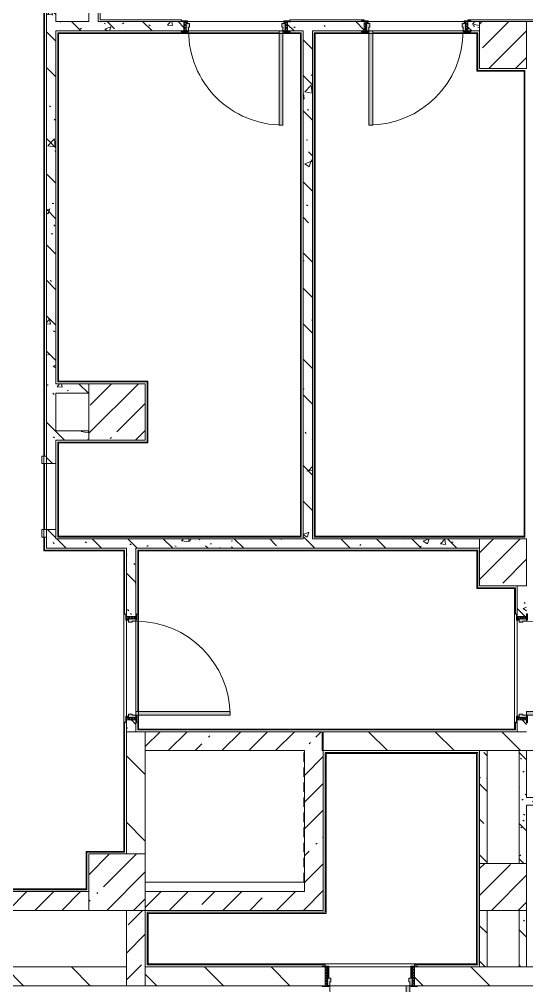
# Model space of a CAD drawing. Header units: millimetres. Extents: x -4029 to 232974, y -8553 to 104777.
# Drawn here: x 136509 to 141896, y 10900 to 21174 of the extents above; entities that cross this region are included whole.
import ezdxf

# ---------------------------------------------------------------- set-up
doc = ezdxf.new("R2010")
doc.units = ezdxf.units.MM
doc.linetypes.add('200_ШТРИХ__ш1_п0_6_', pattern=[160, 100, -60])
for name, color, linetype, lineweight in [('A-AREA-BNDY-1', 7, 'Continuous', 5), ('A-DETL-MBND-1', 7, '200_ШТРИХ__ш1_п0_6_', 9), ('A-WALL', 7, 'Continuous', 9), ('I-WALL-6', 7, 'Continuous', 5), ('S-COLS-2', 7, 'Continuous', 5)]:
    doc.layers.add(name, color=color, linetype=linetype, lineweight=lineweight)
for name, color, linetype, lineweight, true_color in [('A-DOOR-3', 7, 'Continuous', 5, 0xaaaaaa), ('A-DOOR-4', 7, 'Continuous', 5, 0xe2e2e2), ('A-DOOR-FRAM-3', 7, 'Continuous', 5, 0xe2e2e2), ('A-DOOR-FRAM-4', 7, 'Continuous', 5, 0xaaaaaa), ('A-FLOR-2', 7, 'Continuous', 5, 0xaaaaaa), ('I-WALL-8', 7, 'Continuous', 5, 0x787878)]:
    doc.layers.add(name, color=color, linetype=linetype, lineweight=lineweight, true_color=true_color)
pattern_1 = [(135, (71086.4, 0), (-377.1708, -377.1708), [533.4, -88.9, 17.78, -88.9]), (135, (71086.4, 376.94), (-377.1708, -377.1708), []), (50, (71086.4, 0), (637.6445, -55.7866), [66.675, -733.425]), (355, (71086.4, 0), (-123.3494, 668.699), [53.34, -586.74]), (100.451, (71139.54, -4.65), (514.299, 612.908), [56.665, -623.315]), (46.184, (71086.4, 177.8), (948.7764, -147.15), [100.012, -1100.137]), (96.636, (71165.5, 165.5), (830.909, 865.997), [84.998, -934.973]), (351.184, (71086.4, 177.8), (830.918, 865.988), [80.01, -880.11]), (21, (71175.3, 133.35), (530.6506, -357.9283), [66.675, -733.425]), (326, (71175.3, 133.35), (216.308, 644.6585), [53.34, -586.74]), (71.451, (71219.5, 103.5), (746.9596, 286.7243), [56.665, -623.315]), (37.5, (71086.4, 0), (10.81053, 295.9426), [16.764, -562.864, 16.764, -578.866, -588.962]), (37.5, (71086.4, 0), (10.81053, 295.9426), [-1175.258, 16.764, -572.198]), (7.5, (71086.4, 0), (233.8692, 350.6318), [16.764, -322.834, 16.764, -549.529, -224.472]), (7.5, (71086.4, 0), (233.8692, 350.6318), [-905.891, 16.764, -207.708]), (327.5, (70888.16, 0), (474.5678, -20.0513), [16.764, -205.486, 16.764, -676.656, -920.115]), (327.5, (70888.16, 0), (474.5678, -20.0513), [-915.67, 16.764, -903.351]), (317.5, (70799.26, 0), (518.4522, 88.9934), [16.764, -272.161, 16.764, -443.738, -653.415]), (317.5, (70799.26, 0), (518.4522, 88.9934), [-749.427, 16.764, -636.651])]
pattern_2 = [(45, (71086.4, 0), (-285.1231, 285.1231), []), (45, (71371.53, 0), (-285.1231, 285.1231), [504.031, -100.806, 16.764, -84.042])]
pattern_3 = [(135, (1751.41, 114.685), (-14.14214, -14.14214), []), (225, (1751.41, 114.685), (14.14214, -14.14214), [])]
pattern_4 = [(45, (-371.384, 114.685), (-14.1421, 14.1421), []), (135, (-371.384, 114.685), (-14.1421, -14.1421), [])]
pattern_5 = [(135, (71086.4, 0), (-353.5534, -353.5534), [])]

# ---------------------------------------------------------------- blocks, each defined once
blk = doc.blocks.new('BSC_Колонна _Прямоугольная - 600х600-23205240-1_2_1_птичка')
at = {"layer": 'S-COLS-2'}
h = blk.add_hatch(dxfattribs=at)
h.set_pattern_fill('FP_132', color=256, style=0, pattern_type=2)
h.set_pattern_definition([(45, (-66460, -12000), (-285.1231, 285.1231), []), (45, (-66174.88, -12000), (-285.1231, 285.1231), [504.031, -100.806, 16.764, -84.042])])
h.paths.add_polyline_path([(-300, -300), (300, -300), (300, 300), (-300, 300), (-300, -100)])
for p, q in [((300, 300), (-300, 300)), ((-300, 300), (-300, -300)), ((300, -300), (300, 300)), ((-300, -300), (300, -300))]:
    blk.add_line(p, q, dxfattribs=at)
blk = doc.blocks.new('BSC_Колонна _Прямоугольная - 600х600-V93-1_2_1_птичка')
at = {"layer": 'S-COLS-2'}
h = blk.add_hatch(dxfattribs=at)
h.set_pattern_fill('FP_136', color=256, style=0, pattern_type=2)
h.set_pattern_definition([(45, (-66460, -17000), (-285.1231, 285.1231), []), (45, (-66174.88, -17000), (-285.1231, 285.1231), [504.031, -100.806, 16.764, -84.042])])
h.paths.add_polyline_path([(-300, -300), (300, -300), (300, 300), (-300, 300), (-300, -250)])
for p, q in [((300, 300), (-300, 300)), ((-300, 300), (-300, -300)), ((300, -300), (300, 300)), ((-300, -300), (300, -300))]:
    blk.add_line(p, q, dxfattribs=at)
blk = doc.blocks.new('110_Дверь_СКБ_1Ст_Внутренняя1 - Д-11 1100x2100h_кладовые _все__ коридор _между помещениями блока столовой__ моечные _все_-32089444-1_2_1_птичка')
at = {"layer": 'A-DOOR-3'}
h = blk.add_hatch(dxfattribs=at)
h.set_pattern_fill('FP_145', color=256, style=0, pattern_type=2)
h.set_pattern_definition(pattern_3)
h.paths.add_polyline_path([(562.5, -50), (562.5, 50), (537.5, 50), (537.5, -50)])
at = {"layer": 'A-DOOR-4'}
h = blk.add_hatch(color=256, dxfattribs=at)
h.paths.add_polyline_path([(537.5, -30), (537.5, 50), (512.5, 50), (512.5, 10), (502.5, 10), (502.5, -30), (512.5, -30)])
h.paths.add_polyline_path([(-477.5, -30), (-477.5, 10), (-487.5, 10), (-487.5, 50), (-512.5, 50), (-512.5, -30), (-487.5, -30)])
at = {"layer": 'A-DOOR-FRAM-3'}
for points in [[(472.5, 50), (512.5, 50), (512.5, 1050), (472.5, 1050), (472.5, 58.5)], [(-512.5, 50), (-497.5, 50), (-497.5, 58), (-567.5, 58), (-567.5, 50), (-537.5, 50)], [(592.5, 50), (592.5, 58), (522.5, 58), (522.5, 50), (562.5, 50)], [(-567.5, -58), (-497.5, -58), (-497.5, -50), (-567.5, -50)], [(-497.5, -50), (-497.5, -30), (-512.5, -30), (-512.5, -50)], [(522.5, -50), (537.5, -50), (537.5, -30), (522.5, -30)], [(592.5, -58), (592.5, -50), (522.5, -50), (522.5, -58), (562.5, -58)]]:
    blk.add_hatch(color=256, dxfattribs=at).paths.add_polyline_path(points)
at = {"layer": 'A-DOOR-FRAM-4'}
h = blk.add_hatch(dxfattribs=at)
h.set_pattern_fill('FP_146', color=256, style=0, pattern_type=2)
h.set_pattern_definition(pattern_4)
h.paths.add_polyline_path([(-537.5, -50), (-512.5, -50), (-512.5, 50), (-537.5, 50)])
at = {"layer": 'A-DOOR-3'}
for p, q in [((512.5, 1050), (472.5, 1050)), ((472.5, 1050), (472.5, 50)), ((512.5, 50), (512.5, 1050)), ((472.5, 50), (512.5, 50))]:
    blk.add_line(p, q, dxfattribs=at)
blk.add_arc((512.5, 50), 1000, 90, 180, dxfattribs=at)
at = {"layer": 'A-DOOR-FRAM-4'}
for p, q in [((-497.5, 58), (-567.5, 58)), ((-567.5, 58), (-567.5, 50)), ((-567.5, 50), (-497.5, 50)), ((-512.5, 50), (-537.5, 50)), ((-537.5, 50), (-537.5, -50)), ((-487.5, 50), (-512.5, 50)), ((-512.5, 50), (-512.5, -30)), ((-512.5, -50), (-512.5, 50)), ((-497.5, 50), (-512.5, 50)), ((-512.5, 50), (-512.5, 49)), ((-512.5, 49), (-497.5, 49)), ((-497.5, 50), (-497.5, 58)), ((-497.5, 49), (-497.5, 50)), ((-487.5, 10), (-487.5, 50)), ((-477.5, 10), (-487.5, 10)), ((-477.5, -30), (-477.5, 10)), ((512.5, 10), (502.5, 10)), ((502.5, 10), (502.5, -30)), ((512.5, 50), (512.5, 10)), ((537.5, 50), (512.5, 50)), ((592.5, 58), (522.5, 58)), ((522.5, 58), (522.5, 50)), ((537.5, 50), (522.5, 50)), ((522.5, 50), (522.5, 49)), ((522.5, 50), (592.5, 50)), ((522.5, 49), (537.5, 49)), ((537.5, -30), (537.5, 50)), ((562.5, 50), (537.5, 50)), ((537.5, 50), (537.5, -50)), ((537.5, 49), (537.5, 50)), ((562.5, -50), (562.5, 50)), ((592.5, 50), (592.5, 58)), ((-497.5, -50), (-567.5, -50)), ((-567.5, -50), (-567.5, -58)), ((-567.5, -58), (-497.5, -58)), ((-537.5, -50), (-512.5, -50)), ((-512.5, -30), (-477.5, -30)), ((-497.5, -30), (-512.5, -30)), ((-512.5, -30), (-512.5, -50)), ((-512.5, -50), (-497.5, -50)), ((-497.5, -50), (-497.5, -30)), ((-497.5, -58), (-497.5, -50)), ((502.5, -30), (537.5, -30)), ((537.5, -30), (522.5, -30)), ((522.5, -30), (522.5, -50)), ((522.5, -50), (537.5, -50)), ((592.5, -50), (522.5, -50)), ((522.5, -50), (522.5, -58)), ((522.5, -58), (592.5, -58)), ((537.5, -50), (537.5, -30)), ((537.5, -50), (562.5, -50)), ((592.5, -58), (592.5, -50))]:
    blk.add_line(p, q, dxfattribs=at)
blk = doc.blocks.new('110_Дверь_СКБ_1Ст_Внутренняя1 - Д-17д _Д-9_ 950x2100h_ПУИ_ С_У персонала-24300662-1_2_1_птичка')
at = {"layer": 'A-DOOR-3'}
h = blk.add_hatch(dxfattribs=at)
h.set_pattern_fill('FP_60', color=256, style=0, pattern_type=2)
h.set_pattern_definition([(135, (1826.41, 164.685), (-14.14214, -14.14214), []), (225, (1826.41, 164.685), (14.14214, -14.14214), [])])
h.paths.add_polyline_path([(487, 100), (462, 100), (462, -100), (487, -100)])
at = {"layer": 'A-DOOR-4'}
h = blk.add_hatch(color=256, dxfattribs=at)
h.paths.add_polyline_path([(462, 100), (437, 100), (437, 60), (427, 60), (427, 20), (462, 20)])
h.paths.add_polyline_path([(-423, 100), (-438, 100), (-438, 20), (-403, 20), (-403, 60), (-413, 60), (-413, 100)])
at = {"layer": 'A-DOOR-FRAM-3'}
for points in [[(-413, 950), (-413, 100), (-373, 104), (-373, 950), (-401, 950)], [(-463, 108), (-493, 108), (-493, 100), (-423, 104), (-423, 108), (-454, 108)], [(447, 108), (447, 100), (517, 100), (517, 108), (462, 108)], [(-423, 20), (-438, 20), (-438, -100), (-423, -100)], [(447, 20), (447, -100), (462, -100), (462, 20)], [(-423, -100), (-493, -100), (-493, -108), (-423, -108)], [(517, -100), (447, -100), (447, -108), (517, -108)]]:
    blk.add_hatch(color=256, dxfattribs=at).paths.add_polyline_path(points)
at = {"layer": 'A-DOOR-FRAM-4'}
h = blk.add_hatch(dxfattribs=at)
h.set_pattern_fill('FP_61', color=256, style=0, pattern_type=2)
h.set_pattern_definition([(45, (-296.384, 164.685), (-14.1421, 14.1421), []), (135, (-296.384, 164.685), (-14.1421, -14.1421), [])])
h.paths.add_polyline_path([(-463, 100), (-463, -100), (-438, -100), (-438, 100)])
at = {"layer": 'A-DOOR-3'}
for p, q in [((-413, 950), (-413, 100)), ((-373, 950), (-413, 950)), ((-373, 100), (-373, 950)), ((-413, 100), (-373, 100))]:
    blk.add_line(p, q, dxfattribs=at)
blk.add_arc((-413, 100), 850, 360, 90, dxfattribs=at)
at = {"layer": 'A-DOOR-FRAM-4'}
for p, q in [((-423, 108), (-493, 108)), ((-493, 108), (-493, 100)), ((-423, 100), (-423, 108)), ((517, 108), (447, 108)), ((447, 108), (447, 100)), ((517, 100), (517, 108)), ((-493, 100), (-423, 100)), ((-438, 100), (-463, 100)), ((-463, 100), (-463, -100)), ((-413, 100), (-438, 100)), ((-438, 100), (-438, 20)), ((-438, -100), (-438, 100)), ((-423, 100), (-438, 100)), ((-438, 100), (-438, 99)), ((-438, 99), (-423, 99)), ((-438, 20), (-403, 20)), ((-423, 20), (-438, 20)), ((-438, 20), (-438, -100)), ((-423, 99), (-423, 100)), ((-423, -100), (-423, 20)), ((-413, 60), (-413, 100)), ((-403, 60), (-413, 60)), ((-403, 20), (-403, 60)), ((437, 60), (427, 60)), ((427, 60), (427, 20)), ((427, 20), (462, 20)), ((437, 100), (437, 60)), ((462, 100), (437, 100)), ((462, 100), (447, 100)), ((447, 100), (447, 99)), ((447, 100), (517, 100)), ((447, 99), (462, 99)), ((462, 20), (447, 20)), ((447, 20), (447, -100)), ((462, 20), (462, 100)), ((487, 100), (462, 100)), ((462, 100), (462, -100)), ((462, 99), (462, 100)), ((462, -100), (462, 20)), ((487, -100), (487, 100)), ((-423, -100), (-493, -100)), ((-493, -100), (-493, -108)), ((-463, -100), (-438, -100)), ((-438, -100), (-423, -100)), ((-423, -108), (-423, -100)), ((447, -100), (462, -100)), ((517, -100), (447, -100)), ((447, -100), (447, -108)), ((462, -100), (487, -100)), ((517, -108), (517, -100)), ((-493, -108), (-423, -108)), ((447, -108), (517, -108))]:
    blk.add_line(p, q, dxfattribs=at)
blk = doc.blocks.new('110_Дверь_СКБ_1Ст_Внутренняя1 - Д-11п 1100x2100h_кладовые _все__ коридор _между помещениями блока столовой__ моечные _все_ 2-V108-1_2_1_птичка')
at = {"layer": 'A-DOOR-3'}
h = blk.add_hatch(dxfattribs=at)
h.set_pattern_fill('FP_145', color=256, style=0, pattern_type=2)
h.set_pattern_definition(pattern_3)
h.paths.add_polyline_path([(562.5, 50), (537.5, 50), (537.5, -50), (562.5, -50)])
at = {"layer": 'A-DOOR-4'}
h = blk.add_hatch(color=256, dxfattribs=at)
h.paths.add_polyline_path([(512.5, 50), (512.5, 10), (502.5, 10), (502.5, -30), (537.5, -30), (537.5, 50), (522.5, 50)])
h.paths.add_polyline_path([(-497.5, 50), (-512.5, 50), (-512.5, -30), (-477.5, -30), (-477.5, 10), (-487.5, 10), (-487.5, 50)])
at = {"layer": 'A-DOOR-FRAM-3'}
for points in [[(-487.5, 1050), (-487.5, 50), (-447.5, 50), (-447.5, 1050)], [(-537.5, 58), (-567.5, 58), (-567.5, 50), (-497.5, 50), (-497.5, 58), (-517.5, 58)], [(592.5, 58), (522.5, 58), (522.5, 50), (592.5, 50)], [(-537.5, -50), (-567.5, -50), (-567.5, -58), (-497.5, -58), (-497.5, -50), (-513.9, -50)], [(-512.5, -30), (-512.5, -50), (-497.5, -50), (-497.5, -30)], [(522.5, -30), (522.5, -50), (537.5, -50), (537.5, -30)], [(562.5, -50), (522.5, -55.2), (522.5, -58), (592.5, -58), (592.5, -50)]]:
    blk.add_hatch(color=256, dxfattribs=at).paths.add_polyline_path(points)
at = {"layer": 'A-DOOR-FRAM-4'}
h = blk.add_hatch(dxfattribs=at)
h.set_pattern_fill('FP_146', color=256, style=0, pattern_type=2)
h.set_pattern_definition(pattern_4)
h.paths.add_polyline_path([(-512.5, 50), (-537.5, 50), (-537.5, -50), (-512.5, -48.8)])
at = {"layer": 'A-DOOR-3'}
for p, q in [((-487.5, 1050), (-487.5, 50)), ((-447.5, 1050), (-487.5, 1050)), ((-447.5, 50), (-447.5, 1050)), ((-487.5, 50), (-447.5, 50))]:
    blk.add_line(p, q, dxfattribs=at)
blk.add_arc((-487.5, 50), 1000, 360, 90, dxfattribs=at)
at = {"layer": 'A-DOOR-FRAM-4'}
for p, q in [((-497.5, 58), (-567.5, 58)), ((-567.5, 58), (-567.5, 50)), ((-567.5, 50), (-497.5, 50)), ((-512.5, 50), (-537.5, 50)), ((-537.5, 50), (-537.5, -50)), ((-487.5, 50), (-512.5, 50)), ((-512.5, 50), (-512.5, -30)), ((-512.5, -50), (-512.5, 50)), ((-497.5, 50), (-512.5, 50)), ((-512.5, 50), (-512.5, 49)), ((-512.5, 49), (-497.5, 49)), ((-497.5, 50), (-497.5, 58)), ((-497.5, 49), (-497.5, 50)), ((-487.5, 10), (-487.5, 50)), ((-477.5, 10), (-487.5, 10)), ((-477.5, -30), (-477.5, 10)), ((512.5, 10), (502.5, 10)), ((502.5, 10), (502.5, -30)), ((512.5, 50), (512.5, 10)), ((537.5, 50), (512.5, 50)), ((592.5, 58), (522.5, 58)), ((522.5, 58), (522.5, 50)), ((537.5, 50), (522.5, 50)), ((522.5, 50), (522.5, 49)), ((522.5, 50), (592.5, 50)), ((522.5, 49), (537.5, 49)), ((537.5, -30), (537.5, 50)), ((562.5, 50), (537.5, 50)), ((537.5, 50), (537.5, -50)), ((537.5, 49), (537.5, 50)), ((562.5, -50), (562.5, 50)), ((592.5, 50), (592.5, 58)), ((-497.5, -50), (-567.5, -50)), ((-567.5, -50), (-567.5, -58)), ((-567.5, -58), (-497.5, -58)), ((-537.5, -50), (-512.5, -50)), ((-512.5, -30), (-477.5, -30)), ((-497.5, -30), (-512.5, -30)), ((-512.5, -30), (-512.5, -50)), ((-512.5, -50), (-497.5, -50)), ((-497.5, -50), (-497.5, -30)), ((-497.5, -58), (-497.5, -50)), ((502.5, -30), (537.5, -30)), ((537.5, -30), (522.5, -30)), ((522.5, -30), (522.5, -50)), ((522.5, -50), (537.5, -50)), ((592.5, -50), (522.5, -50)), ((522.5, -50), (522.5, -58)), ((522.5, -58), (592.5, -58)), ((537.5, -50), (537.5, -30)), ((537.5, -50), (562.5, -50)), ((592.5, -58), (592.5, -50))]:
    blk.add_line(p, q, dxfattribs=at)
blk = doc.blocks.new('BSC_Колонна _Прямоугольная - 500х500-V137-1_2_1_птичка')
at = {"layer": 'S-COLS-2'}
h = blk.add_hatch(dxfattribs=at)
h.set_pattern_fill('FP_181', color=256, style=0, pattern_type=2)
h.set_pattern_definition([(45, (-70560, -15400), (-285.1231, 285.1231), []), (45, (-70274.88, -15400), (-285.1231, 285.1231), [504.031, -100.806, 16.764, -84.042])])
h.paths.add_polyline_path([(-250, -250), (250, -250), (250, 250), (-250, 250), (-250, 130)])
for p, q in [((250, 250), (-250, 250)), ((-250, 250), (-250, -250)), ((250, -250), (250, 250)), ((-250, -250), (250, -250))]:
    blk.add_line(p, q, dxfattribs=at)
blk = doc.blocks.new('BSC_Колонна _Прямоугольная - 500х500-V152-1_2_1_птичка')
at = {"layer": 'S-COLS-2'}
h = blk.add_hatch(dxfattribs=at)
h.set_pattern_fill('FP_190', color=256, style=0, pattern_type=2)
h.set_pattern_definition([(45, (-70560, -20900), (-285.1231, 285.1231), []), (45, (-70274.88, -20900), (-285.1231, 285.1231), [504.031, -100.806, 16.764, -84.042])])
h.paths.add_polyline_path([(230, -250), (250, -250), (250, 250), (-250, 250), (-250, -250), (-182, -250)])
for p, q in [((250, 250), (-250, 250)), ((-250, 250), (-250, -250)), ((250, -250), (250, 250)), ((-250, -250), (250, -250))]:
    blk.add_line(p, q, dxfattribs=at)
blk = doc.blocks.new('Штора противопожарная_Рен - ШТ_700х700-22567375-1_2_1_птичка')
at = {"layer": 'A-DOOR-3'}
for p, q in [((-430, 100), (-350, 100)), ((-430, 50), (-430, 100)), ((-350, 50), (-430, 50)), ((-350, 100), (-350, 50)), ((-350, 78), (350, 78)), ((-350, 73), (-350, 78)), ((350, 73), (-350, 73)), ((350, 100), (430, 100)), ((350, 50), (350, 100)), ((350, 78), (350, 73)), ((430, 50), (350, 50)), ((430, 100), (430, 50))]:
    blk.add_line(p, q, dxfattribs=at)
blk = doc.blocks.new('110_Дверь_СКБ_1Ст_Внутренняя1 - Д-12 EIW 1100x2100h_кладовые _все__ коридор _между помещениями блока столовой__ моечные _все_-32933558-1_2_1_птичка')
at = {"layer": 'A-DOOR-3'}
h = blk.add_hatch(dxfattribs=at)
h.set_pattern_fill('FP_145', color=256, style=0, pattern_type=2)
h.set_pattern_definition(pattern_3)
h.paths.add_polyline_path([(562.5, 50), (537.5, 50), (542.6, -50), (562.5, -50)])
at = {"layer": 'A-DOOR-4'}
h = blk.add_hatch(color=256, dxfattribs=at)
h.paths.add_polyline_path([(537.5, -30), (537.5, 50), (512.5, 50), (512.5, 10), (502.5, 10), (502.5, -30), (512.5, -30)])
h.paths.add_polyline_path([(-477.5, 10), (-487.5, 10), (-487.5, 50), (-512.5, 50), (-512.5, -30), (-477.5, -30), (-477.5, -6)])
at = {"layer": 'A-DOOR-FRAM-3'}
for points in [[(512.5, 863.5), (512.5, 1050), (472.5, 1050), (472.5, 50), (512.5, 50), (512.5, 667.2)], [(-497.5, 50), (-497.5, 58), (-567.5, 58), (-562.5, 50), (-512.5, 50)], [(592.5, 50), (587.5, 58), (522.5, 58), (522.5, 50), (587.5, 50)], [(-497.5, -58), (-497.5, -50), (-567.5, -50), (-562.5, -58), (-512.5, -58)], [(-497.5, -30), (-512.5, -30), (-512.5, -50), (-497.5, -50)], [(537.5, -30), (522.5, -30), (522.5, -50), (537.5, -50)], [(592.5, -50), (522.5, -50), (522.5, -58), (592.5, -58)]]:
    blk.add_hatch(color=256, dxfattribs=at).paths.add_polyline_path(points)
at = {"layer": 'A-DOOR-FRAM-4'}
h = blk.add_hatch(dxfattribs=at)
h.set_pattern_fill('FP_146', color=256, style=0, pattern_type=2)
h.set_pattern_definition(pattern_4)
h.paths.add_polyline_path([(-512.5, 50), (-537.5, 50), (-537.5, -50), (-512.5, -50)])
at = {"layer": 'A-DOOR-3'}
for p, q in [((512.5, 1050), (472.5, 1050)), ((472.5, 1050), (472.5, 50)), ((512.5, 50), (512.5, 1050)), ((472.5, 50), (512.5, 50))]:
    blk.add_line(p, q, dxfattribs=at)
blk.add_arc((512.5, 50), 1000, 90, 180, dxfattribs=at)
at = {"layer": 'A-DOOR-FRAM-4'}
for p, q in [((-497.5, 58), (-567.5, 58)), ((-567.5, 58), (-567.5, 50)), ((-567.5, 50), (-497.5, 50)), ((-512.5, 50), (-537.5, 50)), ((-537.5, 50), (-537.5, -50)), ((-487.5, 50), (-512.5, 50)), ((-512.5, 50), (-512.5, -30)), ((-512.5, -50), (-512.5, 50)), ((-497.5, 50), (-512.5, 50)), ((-512.5, 50), (-512.5, 49)), ((-512.5, 49), (-497.5, 49)), ((-497.5, 50), (-497.5, 58)), ((-497.5, 49), (-497.5, 50)), ((-487.5, 10), (-487.5, 50)), ((-477.5, 10), (-487.5, 10)), ((-477.5, -30), (-477.5, 10)), ((512.5, 10), (502.5, 10)), ((502.5, 10), (502.5, -30)), ((512.5, 50), (512.5, 10)), ((537.5, 50), (512.5, 50)), ((592.5, 58), (522.5, 58)), ((522.5, 58), (522.5, 50)), ((537.5, 50), (522.5, 50)), ((522.5, 50), (522.5, 49)), ((522.5, 50), (592.5, 50)), ((522.5, 49), (537.5, 49)), ((537.5, -30), (537.5, 50)), ((562.5, 50), (537.5, 50)), ((537.5, 50), (537.5, -50)), ((537.5, 49), (537.5, 50)), ((562.5, -50), (562.5, 50)), ((592.5, 50), (592.5, 58)), ((-497.5, -50), (-567.5, -50)), ((-567.5, -50), (-567.5, -58)), ((-567.5, -58), (-497.5, -58)), ((-537.5, -50), (-512.5, -50)), ((-512.5, -30), (-477.5, -30)), ((-497.5, -30), (-512.5, -30)), ((-512.5, -30), (-512.5, -50)), ((-512.5, -50), (-497.5, -50)), ((-497.5, -50), (-497.5, -30)), ((-497.5, -58), (-497.5, -50)), ((502.5, -30), (537.5, -30)), ((537.5, -30), (522.5, -30)), ((522.5, -30), (522.5, -50)), ((522.5, -50), (537.5, -50)), ((592.5, -50), (522.5, -50)), ((522.5, -50), (522.5, -58)), ((522.5, -58), (592.5, -58)), ((537.5, -50), (537.5, -30)), ((537.5, -50), (562.5, -50)), ((592.5, -58), (592.5, -50))]:
    blk.add_line(p, q, dxfattribs=at)
blk = doc.blocks.new('110_Дверь_СКБ_1Ст_Внутренняя1 - Д-11 1100x2100h_кладовые _все__ коридор _между помещениями блока столовой__ моечные _все_-V186-1_2_1_птичка')
at = {"layer": 'A-DOOR-3'}
h = blk.add_hatch(dxfattribs=at)
h.set_pattern_fill('FP_145', color=256, style=0, pattern_type=2)
h.set_pattern_definition(pattern_3)
h.paths.add_polyline_path([(537, 50), (537, -50), (562, -50), (562, 50)])
at = {"layer": 'A-DOOR-4'}
h = blk.add_hatch(color=256, dxfattribs=at)
h.paths.add_polyline_path([(537, 50), (512, 50), (512, 10), (502, 10), (502, -30), (537, -30)])
h.paths.add_polyline_path([(-498, 50), (-513, 50), (-513, -30), (-478, -30), (-478, 10), (-488, 10), (-488, 50)])
at = {"layer": 'A-DOOR-FRAM-3'}
for points in [[(512, 1050), (472, 1050), (472, 50), (512, 50), (512, 470)], [(-562, 58), (-568, 58), (-562, 50), (-498, 50), (-498, 58), (-538, 58)], [(537, 58), (522, 58), (522, 50), (592, 50), (592, 58), (543, 58)], [(-498, -50), (-568, -50), (-562, -58), (-498, -56)], [(-498, -30), (-513, -30), (-513, -50), (-498, -50)], [(522, -30), (522, -50), (537, -50), (537, -30)], [(562, -50), (522, -50), (522, -58), (592, -58), (592, -50)]]:
    blk.add_hatch(color=256, dxfattribs=at).paths.add_polyline_path(points)
at = {"layer": 'A-DOOR-FRAM-4'}
h = blk.add_hatch(dxfattribs=at)
h.set_pattern_fill('FP_146', color=256, style=0, pattern_type=2)
h.set_pattern_definition(pattern_4)
h.paths.add_polyline_path([(-513, 50), (-538, 50), (-537, -50), (-513, -50)])
at = {"layer": 'A-DOOR-3'}
for p, q in [((472, 1050), (472, 50)), ((512, 1050), (472, 1050)), ((512, 50), (512, 1050)), ((472, 50), (512, 50))]:
    blk.add_line(p, q, dxfattribs=at)
blk.add_arc((512, 50), 1000, 90, 180, dxfattribs=at)
at = {"layer": 'A-DOOR-FRAM-4'}
for p, q in [((-498, 58), (-568, 58)), ((-568, 58), (-568, 50)), ((-568, 50), (-498, 50)), ((-513, 50), (-538, 50)), ((-538, 50), (-538, -50)), ((-488, 50), (-513, 50)), ((-513, 50), (-513, -30)), ((-513, -50), (-513, 50)), ((-498, 50), (-513, 50)), ((-513, 50), (-513, 49)), ((-513, 49), (-498, 49)), ((-498, 50), (-498, 58)), ((-498, 49), (-498, 50)), ((-488, 10), (-488, 50)), ((-478, 10), (-488, 10)), ((-478, -30), (-478, 10)), ((512, 10), (502, 10)), ((502, 10), (502, -30)), ((512, 50), (512, 10)), ((537, 50), (512, 50)), ((592, 58), (522, 58)), ((522, 58), (522, 50)), ((537, 50), (522, 50)), ((522, 50), (522, 49)), ((522, 50), (592, 50)), ((522, 49), (537, 49)), ((537, -30), (537, 50)), ((562, 50), (537, 50)), ((537, 50), (537, -50)), ((537, 49), (537, 50)), ((562, -50), (562, 50)), ((592, 50), (592, 58)), ((-498, -50), (-568, -50)), ((-568, -50), (-568, -58)), ((-568, -58), (-498, -58)), ((-538, -50), (-513, -50)), ((-513, -30), (-478, -30)), ((-498, -30), (-513, -30)), ((-513, -30), (-513, -50)), ((-513, -50), (-498, -50)), ((-498, -50), (-498, -30)), ((-498, -58), (-498, -50)), ((502, -30), (537, -30)), ((537, -30), (522, -30)), ((522, -30), (522, -50)), ((522, -50), (537, -50)), ((592, -50), (522, -50)), ((522, -50), (522, -58)), ((522, -58), (592, -58)), ((537, -50), (537, -30)), ((537, -50), (562, -50)), ((592, -58), (592, -50))]:
    blk.add_line(p, q, dxfattribs=at)

msp = doc.modelspace()

# ---------------------------------------------------------------- hatches: boundary and pattern name
at = {"layer": 'I-WALL-6'}
h = msp.add_hatch(dxfattribs=at)
h.set_pattern_fill('FP_134', color=256, style=0, pattern_type=2)
h.set_pattern_definition(pattern_5)
h.paths.add_polyline_path([(137646.4063, 12299.9999), (137846.4063, 12299.9999), (137846.4063, 13600), (137646.4063, 13600), (137646.4063, 12319.9999)])
h = msp.add_hatch(dxfattribs=at)
h.set_pattern_fill('FP_116', color=256, style=0, pattern_type=2)
h.set_pattern_definition(pattern_2)
h.paths.add_polyline_path([(139536.4063, 13400), (139726.4063, 13400), (139726.4063, 13600), (137846.4063, 13600), (137846.4063, 13400), (139367.2898, 13400)])
h = msp.add_hatch(dxfattribs=at)
h.set_pattern_fill('FP_134', color=256, style=0, pattern_type=2)
h.set_pattern_definition(pattern_5)
h.paths.add_polyline_path([(147526.2163, 13400), (155786.4063, 13400), (155786.4063, 13600), (139736.4063, 13600), (139736.4063, 13400), (147182.4172, 13400)])
h = msp.add_hatch(dxfattribs=at)
h.set_pattern_fill('FP_116', color=256, style=0, pattern_type=2)
h.set_pattern_definition(pattern_2)
h.paths.add_polyline_path([(139711.2056, 11699.9999), (139736.4063, 11699.9999), (139736.4063, 13400), (139536.4063, 13400), (139536.4063, 11699.9999)])
h = msp.add_hatch(dxfattribs=at)
h.set_pattern_fill('FP_116', color=256, style=0, pattern_type=2)
h.set_pattern_definition(pattern_2)
h.paths.add_polyline_path([(133074.7422, 11699.9998), (137246.4063, 11699.9999), (137246.4063, 11899.9998), (131846.4063, 11899.9998), (131846.4063, 11699.9999), (133046.4063, 11699.9998)])
h = msp.add_hatch(dxfattribs=at)
h.set_pattern_fill('FP_116', color=256, style=0, pattern_type=2)
h.set_pattern_definition(pattern_2)
h.paths.add_polyline_path([(137866.4063, 11699.9999), (139536.4063, 11699.9999), (139536.4063, 11899.9999), (137846.4063, 11899.9999), (137846.4063, 11699.9999)])
h = msp.add_hatch(dxfattribs=at)
h.set_pattern_fill('FP_116', color=256, style=0, pattern_type=2)
h.set_pattern_definition(pattern_2)
h.paths.add_polyline_path([(137846.4063, 10900), (137846.4063, 11699.9999), (137646.4063, 11699.9999), (137646.4063, 10900)])
h = msp.add_hatch(dxfattribs=at)
h.set_pattern_fill('FP_134', color=256, style=0, pattern_type=2)
h.set_pattern_definition(pattern_5)
h.paths.add_polyline_path([(144016.2162, 10900), (144626.4063, 10900), (144626.4063, 11100), (144016.2162, 11100)])
h.paths.add_polyline_path([(135172.2581, 10900), (137646.4063, 10900), (137646.4063, 11100), (133246.4063, 11100), (133246.4063, 10900)])
h.paths.add_polyline_path([(138721.4063, 10900), (139755.2162, 10900), (139755.2162, 11100), (137846.4063, 11100), (137846.4063, 10900), (137969.4881, 10900)])
h.paths.add_polyline_path([(143066.2162, 10900), (143066.2162, 11100), (140705.2162, 11100), (140705.2162, 10900), (143036.2162, 10900)])
at = {"layer": 'I-WALL-8'}
h = msp.add_hatch(dxfattribs=at)
h.set_pattern_fill('FP_142', color=256, style=0, pattern_type=2)
h.set_pattern_definition(pattern_1)
h.paths.add_polyline_path([(136806.9982, 15550), (136896.4063, 15550), (136896.4063, 15750), (136796.4063, 15750), (136796.4063, 15550)])
h.paths.add_polyline_path([(136896.4063, 16450), (136896.4063, 22799.9999), (136796.4063, 22799.9999), (136796.4063, 16450)])
h = msp.add_hatch(dxfattribs=at)
h.set_pattern_fill('FP_142', color=256, style=0, pattern_type=2)
h.set_pattern_definition(pattern_1)
h.paths.add_polyline_path([(137346.4063, 21150), (137346.4063, 22699.9999), (137246.4063, 22699.9999), (137246.4063, 21150)])
h = msp.add_hatch(dxfattribs=at)
h.set_pattern_fill('FP_142', color=256, style=0, pattern_type=2)
h.set_pattern_definition(pattern_1)
h.paths.add_polyline_path([(138044.7396, 21050), (138256.4063, 21050), (138256.4063, 21150), (136896.4063, 21150), (136896.4063, 21050), (137866.4063, 21050)])
h = msp.add_hatch(dxfattribs=at)
h.set_pattern_fill('FP_142', color=256, style=0, pattern_type=2)
h.set_pattern_definition(pattern_1)
h.paths.add_polyline_path([(139641.4063, 21050), (140171.4063, 21050), (140171.4063, 21150), (139356.4063, 21150), (139356.4063, 21050), (139621.4063, 21050)])
h.paths.add_polyline_path([(149646.2163, 21050), (149666.2163, 21050), (149666.2163, 21150), (149466.2163, 21150), (149466.2163, 21050), (149548.0555, 21050)])
h.paths.add_polyline_path([(148366.2163, 21050), (148366.2163, 21150), (147231.2163, 21150), (147231.2163, 21050), (148336.2163, 21050)])
h.paths.add_polyline_path([(141396.4063, 21050), (141396.4063, 21150), (141271.4063, 21150), (141271.4063, 21050), (141376.4063, 21050)])
h.paths.add_polyline_path([(145806.2163, 21050), (145831.2163, 21050), (145831.2163, 21150), (141896.4063, 21150), (141896.4063, 21050), (145801.2163, 21050)])
h = msp.add_hatch(dxfattribs=at)
h.set_pattern_fill('FP_142', color=256, style=0, pattern_type=2)
h.set_pattern_definition(pattern_1)
h.paths.add_polyline_path([(139621.4063, 15650), (139621.4063, 21050), (139521.4063, 21050), (139521.4063, 15650), (139533.7825, 15650)])
h = msp.add_hatch(dxfattribs=at)
h.set_pattern_fill('FP_142', color=256, style=0, pattern_type=2)
h.set_pattern_definition(pattern_1)
h.paths.add_polyline_path([(136896.4063, 17199.9999), (137246.4063, 17199.9999), (137246.4063, 17299.9999), (136896.4063, 17299.9999), (136896.4063, 17290)])
h = msp.add_hatch(dxfattribs=at)
h.set_pattern_fill('FP_142', color=256, style=0, pattern_type=2)
h.set_pattern_definition(pattern_1)
h.paths.add_polyline_path([(137226.4063, 16699.9999), (137246.4063, 16699.9999), (137246.4063, 16799.9999), (136896.4063, 16799.9999), (136896.4063, 16699.9999), (136916.4063, 16699.9999)])
h = msp.add_hatch(dxfattribs=at)
h.set_pattern_fill('FP_142', color=256, style=0, pattern_type=2)
h.set_pattern_definition(pattern_1)
h.paths.add_polyline_path([(137226.4063, 15550), (139621.4063, 15550), (139621.4063, 15650), (136896.4063, 15650), (136896.4063, 15550), (136916.4063, 15550)])
h = msp.add_hatch(dxfattribs=at)
h.set_pattern_fill('FP_142', color=256, style=0, pattern_type=2)
h.set_pattern_definition(pattern_1)
h.paths.add_polyline_path([(141396.4063, 15550), (141396.4063, 15650), (139621.4063, 15650), (139621.4063, 15550), (141376.4063, 15550)])
h = msp.add_hatch(dxfattribs=at)
h.set_pattern_fill('FP_142', color=256, style=0, pattern_type=2)
h.set_pattern_definition(pattern_1)
h.paths.add_polyline_path([(137746.4063, 13600), (137746.4063, 13725), (137646.4063, 13725), (137646.4063, 13600)])
h.paths.add_polyline_path([(137646.4063, 14825), (137746.4063, 14825), (137746.4063, 15550), (137646.4063, 15550), (137646.4063, 14850)])
h = msp.add_hatch(dxfattribs=at)
h.set_pattern_fill('FP_142', color=256, style=0, pattern_type=2)
h.set_pattern_definition(pattern_1)
h.paths.add_polyline_path([(141842.1042, 13600), (141896.4063, 13600), (141896.4063, 13725), (141796.4063, 13725), (141796.4063, 13600), (141816.4063, 13600)])
h.paths.add_polyline_path([(141896.4063, 14825), (141896.4063, 15150), (141796.4063, 15150), (141796.4063, 14825)])
h = msp.add_hatch(dxfattribs=at)
h.set_pattern_fill('FP_142', color=256, style=0, pattern_type=2)
h.set_pattern_definition(pattern_1)
h.paths.add_polyline_path([(141396.2226, 11120), (141396.4062, 12199.9996), (141476.2162, 12199.9996), (141476.2162, 13400), (141396.2162, 13400), (141396.2162, 11397.6529)])
h.paths.add_polyline_path([(141396.2162, 11100), (141476.2162, 11100), (141476.2162, 11699.9996), (141396.4062, 11699.9996), (141396.2226, 11120)])
h = msp.add_hatch(dxfattribs=at)
h.set_pattern_fill('FP_142', color=256, style=0, pattern_type=2)
h.set_pattern_definition(pattern_1)
h.paths.add_polyline_path([(141896.4063, 11100), (141896.4063, 11699.9996), (141816.4063, 11699.9996), (141816.4063, 11100)])
h.paths.add_polyline_path([(141816.4063, 12199.9996), (141896.4063, 12199.9996), (141896.4063, 13400), (141816.4063, 13400), (141816.4063, 12571.2868)])
h = msp.add_hatch(dxfattribs=at)
h.set_pattern_fill('FP_142', color=256, style=0, pattern_type=2)
h.set_pattern_definition(pattern_1)
h.paths.add_polyline_path([(144208.6704, 12820), (144226.4063, 12820), (144226.4063, 12900), (141896.4063, 12900), (141896.4063, 12820), (144206.4063, 12820)])
at = {"layer": 'S-COLS-2'}
h = msp.add_hatch(dxfattribs=at)
h.set_pattern_fill('FP_116', color=256, style=0, pattern_type=2)
h.set_pattern_definition(pattern_2)
h.paths.add_polyline_path([(141816.4063, 11699.9996), (141896.4062, 11699.9996), (141896.4062, 12199.9996), (141396.4062, 12199.9996), (141396.4062, 11699.9996), (141476.2162, 11699.9996)])

# ---------------------------------------------------------------- linework, layer by layer
at = {"layer": 'A-AREA-BNDY-1', "flags": 128}
for points in [[(137746.4063, 23327.9999), (137746.4063, 24751.9999), (131824.4063, 24751.9999), (131824.4063, 18572), (128664.4062, 18572), (128664.4062, 11920.9998), (131218.4063, 11920.9998), (131218.4063, 12327.9999), (131874.4063, 12327.9999), (131874.4063, 11927.9998), (137218.4063, 11927.9998), (137218.4063, 12327.9999), (137618.4063, 12327.9999), (137618.4063, 15522), (136768.4063, 15522), (136768.4063, 22827.9999), (137218.4063, 22827.9999), (137218.4063, 23327.9999)], [(136924.4063, 16671.9999), (136924.4063, 15678), (139493.4063, 15678), (139493.4063, 21022), (136924.4063, 21022), (136924.4063, 17327.9999), (137874.4063, 17327.9999), (137874.4063, 16671.9999)], [(141868.4063, 15678), (141868.4063, 20622), (141368.4063, 20622), (141368.4063, 21022), (139649.4063, 21022), (139649.4063, 15678)], [(137774.4063, 15522), (137774.4063, 13628), (141768.4063, 13628), (141768.4063, 15122), (141368.4063, 15122), (141368.4063, 15522)], [(141365.2162, 11131), (141365.2162, 13369), (139767.4063, 13369), (139767.4063, 11668.9999), (137877.4063, 11668.9999), (137877.4063, 11131)]]:
    msp.add_lwpolyline(points, close=True, dxfattribs=at)
at = {"layer": 'A-DETL-MBND-1'}
msp.add_line((139531.4081, 11999.9998), (139531.4081, 13400), dxfattribs=at)
at = {"layer": 'A-FLOR-2'}
for p, q in [((136776.4063, 16530), (136776.4063, 22819.9999)), ((137366.4063, 22679.9999), (137366.4063, 21170)), ((137366.4063, 21170), (138231.4063, 21170)), ((138231.4063, 21170), (138231.4063, 21158)), ((139381.4063, 21158), (139381.4063, 21170)), ((139381.4063, 21170), (140171.4063, 21170)), ((140171.4063, 21170), (140171.4063, 21158)), ((141271.4063, 21158), (141271.4063, 21170)), ((141271.4063, 21170), (145806.2163, 21170)), ((139266.4063, 21030), (136916.4063, 21030)), ((136916.4063, 21030), (136916.4063, 17319.9999)), ((138231.4063, 21042), (138231.4063, 21030)), ((139501.4063, 21030), (139306.4063, 21030)), ((139381.4063, 21030), (139381.4063, 21042)), ((139501.4063, 15670), (139501.4063, 21030)), ((140221.4063, 21030), (139641.4063, 21030)), ((139641.4063, 21030), (139641.4063, 15670)), ((140171.4063, 21042), (140171.4063, 21030)), ((141376.4063, 21030), (140261.4063, 21030)), ((141271.4063, 21030), (141271.4063, 21042)), ((141376.4063, 20630), (141376.4063, 21030)), ((141876.4063, 20630), (141376.4063, 20630)), ((141876.4063, 15670), (141876.4063, 20630)), ((136916.4063, 17319.9999), (137866.4063, 17319.9999)), ((137866.4063, 17319.9999), (137866.4063, 16679.9999)), ((137866.4063, 16679.9999), (136916.4063, 16679.9999)), ((136916.4063, 16679.9999), (136916.4063, 15670)), ((136776.4063, 15750), (136776.4063, 16450)), ((136776.4063, 15530), (136776.4063, 15670)), ((136916.4063, 15670), (139501.4063, 15670)), ((139641.4063, 15670), (141876.4063, 15670)), ((137626.4063, 15530), (136776.4063, 15530)), ((137626.4063, 14850), (137626.4063, 15530)), ((141376.4063, 15530), (137766.4063, 15530)), ((137766.4063, 15530), (137766.4063, 13815)), ((141376.4063, 15130), (141376.4063, 15530)), ((141776.4063, 15130), (141376.4063, 15130)), ((141776.4063, 14850), (141776.4063, 15130)), ((137638.4063, 14850), (137626.4063, 14850)), ((137766.4063, 14850), (137754.4063, 14850)), ((141788.4063, 14850), (141776.4063, 14850)), ((137766.4063, 13775), (137766.4063, 13620)), ((137626.4063, 12319.9999), (137626.4063, 13700)), ((137626.4063, 13700), (137638.4063, 13700)), ((137754.4063, 13700), (137766.4063, 13700)), ((141776.4063, 13620), (141776.4063, 13700)), ((141776.4063, 13700), (141788.4063, 13700)), ((137766.4063, 13620), (141776.4063, 13620)), ((141376.2162, 13380), (139756.4063, 13380)), ((139756.4063, 13380), (139756.4063, 11679.9999)), ((141376.2162, 11120), (141376.2162, 13380)), ((137226.4063, 11919.9998), (137226.4063, 12319.9999)), ((137226.4063, 12319.9999), (137626.4063, 12319.9999)), ((131866.4063, 11919.9998), (137226.4063, 11919.9998)), ((139536.4063, 11999.9998), (137846.4063, 11999.9998)), ((139756.4063, 11679.9999), (137866.4063, 11679.9999)), ((137866.4063, 11679.9999), (137866.4063, 11120)), ((137866.4063, 11120), (139755.2162, 11120)), ((139755.2162, 11120), (139755.2162, 11108)), ((140705.2162, 11120), (141376.2162, 11120)), ((140705.2162, 11108), (140705.2162, 11120))]:
    msp.add_line(p, q, dxfattribs=at)
at = {"layer": 'A-WALL'}
for p, q in [((141796.4063, 13600), (141896.4063, 13600)), ((141476.2162, 13400), (141396.2162, 13400)), ((141896.4063, 13400), (141816.4063, 13400)), ((137646.4063, 11100), (137646.4063, 10900)), ((137846.4063, 11100), (137846.4063, 10900)), ((141396.2162, 11100), (141476.2162, 11100)), ((141816.4063, 11100), (141896.4063, 11100))]:
    msp.add_line(p, q, dxfattribs=at)
at = {"layer": 'I-WALL-6'}
for p, q in [((136796.4063, 22799.9999), (136796.4063, 16530)), ((137246.4063, 22799.9999), (137246.4063, 21150)), ((136896.4063, 21150), (136896.4063, 22699.9999)), ((137346.4063, 21150), (137346.4063, 22699.9999)), ((137246.4063, 21150), (136896.4063, 21150)), ((138226.4063, 21150), (137346.4063, 21150)), ((138296.4063, 21150), (139316.4063, 21150)), ((140141.4063, 21150), (139386.4063, 21150)), ((140211.4063, 21150), (141231.4063, 21150)), ((141396.4063, 21150), (141301.4063, 21150)), ((145801.2163, 21150), (141896.4063, 21150)), ((136896.4063, 17299.9999), (136896.4063, 21050)), ((136896.4063, 21050), (138226.4063, 21050)), ((139266.4063, 21050), (138306.4063, 21050)), ((139386.4063, 21050), (139521.4063, 21050)), ((139521.4063, 21050), (139521.4063, 15650)), ((139621.4063, 15650), (139621.4063, 21050)), ((139621.4063, 21050), (140141.4063, 21050)), ((141221.4063, 21050), (140261.4063, 21050)), ((141301.4063, 21050), (141396.4063, 21050)), ((137246.4063, 17299.9999), (136896.4063, 17299.9999)), ((136896.4063, 16799.9999), (136896.4063, 17199.9999)), ((136896.4063, 17199.9999), (137246.4063, 17199.9999)), ((137246.4063, 16799.9999), (136896.4063, 16799.9999)), ((136896.4063, 16699.9999), (136896.4063, 15650)), ((136896.4063, 16699.9999), (137246.4063, 16699.9999)), ((136796.4063, 16450), (136896.4063, 16450)), ((136796.4063, 15750), (136796.4063, 16450)), ((136896.4063, 15750), (136796.4063, 15750)), ((136796.4063, 15670), (136796.4063, 15550)), ((139521.4063, 15650), (136896.4063, 15650)), ((141396.4063, 15650), (139621.4063, 15650)), ((136796.4063, 15550), (137646.4063, 15550)), ((137646.4063, 15550), (137646.4063, 14855)), ((137746.4063, 15550), (141396.4063, 15550)), ((137746.4063, 14855), (137746.4063, 15550)), ((141796.4063, 15150), (141796.4063, 14855)), ((137646.4063, 13765), (137646.4063, 14785)), ((137746.4063, 14775), (137746.4063, 13815)), ((141796.4063, 13765), (141796.4063, 14785)), ((137646.4063, 13695), (137646.4063, 12299.9999)), ((137746.4063, 13600), (137746.4063, 13695)), ((141796.4063, 13695), (141796.4063, 13600)), ((137646.4063, 13600), (139726.4063, 13600)), ((137846.4063, 12299.9999), (137846.4063, 13600)), ((139726.4063, 13400), (139726.4063, 13600)), ((139736.4063, 11699.9999), (139736.4063, 13600)), ((141796.4063, 13600), (139736.4063, 13600)), ((137846.4063, 13400), (139536.4063, 13400)), ((139536.4063, 13400), (139536.4063, 11899.9999)), ((139726.4063, 13400), (141396.2162, 13400)), ((141396.2162, 13400), (141396.2162, 11100)), ((141476.2162, 12199.9996), (141476.2162, 13400)), ((141476.2162, 13400), (141816.4063, 13400)), ((141816.4063, 13400), (141816.4063, 12199.9996)), ((141896.4063, 12900), (141896.4063, 13400)), ((141896.4063, 13400), (144226.4063, 13400)), ((144226.4063, 12900), (141896.4063, 12900)), ((141896.4063, 12199.9996), (141896.4063, 12820)), ((141896.4063, 12820), (144226.4063, 12820)), ((141396.4062, 11699.9996), (141396.4062, 12199.9996)), ((141396.4062, 12199.9996), (141476.2162, 12199.9996)), ((141816.4063, 12199.9996), (141896.4063, 12199.9996)), ((137246.4063, 11899.9998), (131846.4063, 11899.9998)), ((139536.4063, 11899.9999), (137846.4063, 11899.9999)), ((135546.4063, 11699.9998), (137246.4063, 11699.9998)), ((137646.4063, 11699.9999), (137646.4063, 11100)), ((137846.4063, 11699.9999), (139736.4063, 11699.9999)), ((137846.4063, 11100), (137846.4063, 11699.9999)), ((141476.2162, 11699.9996), (141396.4062, 11699.9996)), ((141476.2162, 11100), (141476.2162, 11699.9996)), ((141816.4063, 11699.9996), (141816.4063, 11100)), ((141896.4063, 11699.9996), (141816.4063, 11699.9996)), ((141896.4063, 11100), (141896.4063, 11699.9996)), ((137646.4063, 11100), (135546.4063, 11100)), ((139725.2162, 11100), (137846.4063, 11100)), ((139795.2162, 11100), (140665.2162, 11100)), ((141396.2162, 11100), (140735.2162, 11100)), ((141816.4063, 11100), (141476.2162, 11100)), ((143036.2162, 11100), (141896.4063, 11100)), ((133046.4063, 10900), (139725.2162, 10900)), ((140615.2162, 10900), (139805.2162, 10900)), ((140735.2162, 10900), (143036.2162, 10900))]:
    msp.add_line(p, q, dxfattribs=at)
at = {"layer": 'S-COLS-2'}
for p, q in [((141476.2162, 12199.9996), (141396.4062, 12199.9996)), ((141396.4062, 12199.9996), (141396.4062, 11699.9996)), ((141816.4063, 12199.9996), (141476.2162, 12199.9996)), ((141896.4062, 12199.9996), (141816.4063, 12199.9996)), ((141896.4062, 11699.9996), (141896.4062, 12199.9996)), ((141396.4062, 11699.9996), (141476.2162, 11699.9996)), ((141476.2162, 11699.9996), (141816.4063, 11699.9996)), ((141816.4063, 11699.9996), (141896.4062, 11699.9996))]:
    msp.add_line(p, q, dxfattribs=at)

# ---------------------------------------------------------------- block references
at = {"layer": 'A-DOOR-3'}
for name, p, rotation in [('110_Дверь_СКБ_1Ст_Внутренняя1 - Д-11п 1100x2100h_кладовые _все__ коридор _между помещениями блока столовой__ моечные _все_ 2-V108-1_2_1_птичка', (138818.9063, 21100), 180), ('110_Дверь_СКБ_1Ст_Внутренняя1 - Д-11 1100x2100h_кладовые _все__ коридор _между помещениями блока столовой__ моечные _все_-V186-1_2_1_птичка', (140733.9063, 21100), 180), ('Штора противопожарная_Рен - ШТ_700х700-22567375-1_2_1_птичка', (136846.4063, 16100), 89.99999999999987), ('110_Дверь_СКБ_1Ст_Внутренняя1 - Д-11 1100x2100h_кладовые _все__ коридор _между помещениями блока столовой__ моечные _все_-32089444-1_2_1_птичка', (137696.4063, 14287.5), 270), ('110_Дверь_СКБ_1Ст_Внутренняя1 - Д-12 EIW 1100x2100h_кладовые _все__ коридор _между помещениями блока столовой__ моечные _все_-32933558-1_2_1_птичка', (141846.4063, 14287.5), 270), ('110_Дверь_СКБ_1Ст_Внутренняя1 - Д-17д _Д-9_ 950x2100h_ПУИ_ С_У персонала-24300662-1_2_1_птичка', (140242.7162, 11000), 180)]:
    msp.add_blockref(name, p, dxfattribs=dict(at, rotation=rotation))
at = {"layer": 'S-COLS-2'}
for name, p in [('BSC_Колонна _Прямоугольная - 500х500-V152-1_2_1_птичка', (141646.4063, 20900)), ('BSC_Колонна _Прямоугольная - 600х600-V93-1_2_1_птичка', (137546.4063, 16999.9999)), ('BSC_Колонна _Прямоугольная - 500х500-V137-1_2_1_птичка', (141646.4063, 15400)), ('BSC_Колонна _Прямоугольная - 600х600-23205240-1_2_1_птичка', (137546.4063, 11999.9999))]:
    msp.add_blockref(name, p, dxfattribs=at)

doc.saveas('drawing.dxf')
